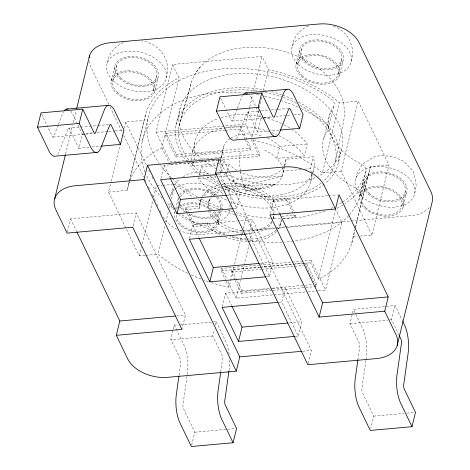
<?xml version="1.0" encoding="UTF-8"?>
<svg xmlns="http://www.w3.org/2000/svg" width="470" height="470" viewBox="0 0 470 470"><rect width="100%" height="100%" fill="white"/><g stroke="black" fill="none" stroke-linecap="round" stroke-linejoin="round"><path stroke-width="0.35" stroke-dasharray="2.35 1.76" d="M231.216 203.622L230.97 199.292L228.955 189.657L227.633 186.937L219.76 178.87M179.052 375.254L180.78 362.94A3.208 1.146 84.9 0 0 180.245 358.898L170.81 339.311L173.13 329.776M220.7 372.228L222.527 359.192A3.208 1.146 84.9 0 0 221.993 355.15L212.763 335.991L214.426 329.182M229.013 370.577L229.213 369.126A22.448 8.037 84.9 0 0 229.46 357.318M357.882 359.908L359.709 346.872A3.208 1.146 84.9 0 0 359.174 342.83L349.944 323.671L353.434 309.372L389.219 306.158A32.066 20.656 13.7 0 0 394.976 305.195L402.526 320.863M365.889 360.431L361.923 388.678A3.208 1.146 84.9 0 0 362.458 392.714L373.738 416.132L370.754 428.387M365.989 359.709L366.394 356.806A22.448 8.037 84.9 0 0 362.664 328.53L353.434 309.372M223.65 146.393L220.747 158.308L219.948 163.478A32.066 20.656 13.7 0 0 222.475 171.526M240.399 171.603A32.066 11.48 84.9 0 0 241.645 178.876L243.431 185.509L245.669 191.137L274.909 184.622C281.736 181.12 282.787 173.665 284.027 166.932M335.451 161.204L343.758 120.602C350.244 80.94 306.693 54.837 273.041 48.98C243.583 43.287 203.04 50.002 191.49 81.85L180.398 121.154M65.618 153.884L72.55 125.431M73.25 122.588L76.193 110.491M89.071 147.216L84.688 147.609A32.066 20.656 13.7 0 0 78.931 148.573L82.415 134.273L77.697 124.48M107.389 62.798C108.817 52.546 115.967 45.425 125.273 41.636M67.433 231.757L70.588 218.82L136.2 212.934L185.421 315.117L182.101 328.73M111.102 81.134L114.586 66.84M113.106 79.841L116.595 65.541M145.036 255.398L139.285 255.915L108.517 192.048L110.932 182.143M111.108 181.438L119.903 145.342M124.045 128.357L125.596 121.989L144.308 120.308A115.438 74.36 13.7 0 1 178.994 77.826L172.561 64.466L262.025 56.435L268.458 69.789A115.438 74.36 13.7 0 1 339.499 102.777L358.211 101.097L388.972 164.964L371.893 235.024L360.378 236.058M128.668 183.917L129.185 181.796M129.356 181.091L145.747 113.858M108.517 192.048L127.229 190.368L129.644 180.462M129.814 179.757L144.308 120.308M153.426 90.099L156.91 75.805M142.31 141.264L148.121 117.435M154.518 92.185A22.448 14.458 13.7 0 0 126.747 70.817A22.448 14.458 13.7 0 0 117.87 94.353A22.448 14.458 13.7 0 0 154.518 92.185L158.002 77.891A22.448 14.458 13.7 0 0 130.237 56.518A22.448 14.458 13.7 0 0 121.36 80.053A22.448 14.458 13.7 0 0 158.002 77.891M166.315 77.797C172.061 60.789 159.424 43.34 142.163 40.908M133.045 225.87L136.2 212.934M218.568 159.959L259.299 156.299L259.881 153.919L170.416 161.95L156.058 132.146L172.561 64.466M129.714 180.78A115.438 74.36 13.7 0 1 161.915 147.886L178.994 77.826M223.89 128.169L240.705 126.659L250.957 147.944L250.375 150.329L175.821 157.027L165.569 135.736L166.145 133.351L223.162 128.234M139.285 255.915L141.352 247.426M142.216 243.883L152.909 200.008M153.602 197.177L156.363 185.856M160.94 178.283L164.095 165.346L217.193 160.581M175.997 125.02L180.128 108.088M175.821 157.027L176.403 154.642L166.145 133.351M170.968 194.786L172.132 190.021L173.448 187.518M187.824 273.323A115.438 74.36 13.7 0 1 157.991 254.235L165.064 225.218M165.757 222.392L168.513 211.065M169.206 208.234L170.41 203.281M171.45 199.033L174.035 188.423M174.681 213.127L175.01 211.764M175.674 209.038L178.165 198.828M192.259 152.973L195.162 141.059M230.294 138.48A32.066 20.656 13.7 0 0 222.856 151.557L219.948 163.478L192.447 165.945L193.646 161.04M193.816 160.341L195.356 154.031A60.924 39.245 13.7 0 1 217.78 118.704M187.301 213.503L185.403 209.579L185.985 207.194L199.797 205.954A41.689 26.849 13.7 0 1 201.724 197.429M217.134 195.226A60.924 39.245 13.7 0 1 198.599 178.718L199.286 175.915M199.456 175.216L201.507 166.803L215.983 165.505M189.492 238.572L192.812 224.954L237.18 220.971M189.14 213.744L194.192 224.225L193.611 226.605L207.417 225.365A41.689 26.849 13.7 0 0 222.028 235.482M200.32 201.677L200.901 199.292M185.403 209.579L199.215 208.333L199.797 205.954M173.295 329.094L174.294 325.011A32.066 20.656 13.7 0 0 178.441 325.04M208.886 201.642L209.467 199.262M207.417 225.365L207.999 222.986A41.689 26.849 13.7 0 0 227.116 234.994M233.755 208.609L236.663 208.351L220.254 174.288L220.753 172.249M220.918 171.568L223.738 159.988L217.921 160.511M227.298 171.344L226.105 176.25L231.604 180.85L238.372 184.587L245.975 187.225A32.066 20.656 13.7 0 0 274.909 184.622L243.431 185.509L231.604 180.85L241.645 178.876L282.206 176.303L285.108 164.388M227.468 170.639L229.008 164.336L218.873 165.246M217.005 222.087L219.989 209.832M220.16 209.156L220.489 207.793M245.093 139.361L240.123 129.038L240.705 126.659M218.098 224.172L221.253 211.236M258.559 110.397L251.961 137.469L245.528 124.115L249.523 107.73M249.693 107.013L252.649 94.905M253.512 91.344L262.025 56.435M259.252 107.548L261.861 96.861M262.73 93.301L263.247 91.162M263.423 90.452L268.458 69.789M225.864 280.643L221.112 270.779L221.693 268.394L258.788 265.062M236.663 208.351L240.147 194.051L223.738 159.988M278.833 130.172L257.654 132.076L261.138 117.776L251.908 98.618A22.448 8.037 84.9 0 0 249.787 95.175M215.419 325.099L216.253 321.691L211.87 322.085M222.304 306.693L225.624 293.08L269.992 289.091M234.924 279.721L231.199 271.983L231.78 269.598L259.552 267.107M211.312 282.635A115.438 74.36 13.7 0 0 229.031 287.223L233.954 267.031M234.648 264.181L241.944 234.26M242.115 233.549L242.638 231.41M243.331 228.561L246.11 217.163A115.438 74.36 13.7 0 1 236.122 214.814M191.654 445.137L194.809 432.2L183.529 408.782A3.208 1.146 84.9 0 1 182.995 404.746L187.465 372.88A22.448 8.037 84.9 0 0 183.729 344.604L177.125 330.886M292.287 46.195C293.644 36.789 300.095 29.169 308.913 25.774M266.566 276.736L269.475 276.472L248.965 233.895L252.455 219.596L237.908 220.906M305.147 291.993L236.046 298.197L240.387 280.384M241.081 277.535L249.071 244.764M249.764 241.915L252.543 230.517L246.11 217.163M296 64.531L299.484 50.231M272.154 290.513L241.451 293.268L242.032 290.889L231.78 269.598M298.004 63.233L301.493 48.939M267.483 138.11A32.066 20.656 13.7 0 1 279.75 146.452L276.848 158.367A32.066 20.656 13.7 0 1 282.182 166.803M223.197 186.326A41.689 26.849 13.7 0 1 272.994 201.712L273.575 199.327L287.382 198.087L294.637 213.151M270.226 213.55L273.381 200.614L328.054 195.702M284.197 166.233L285.907 159.224L313.408 156.751A60.924 39.245 13.7 0 1 312.256 173.783M273.393 218.062L273.969 215.677A33.346 21.479 13.7 0 1 272.406 220.148M280.091 225.4L280.672 223.015M283.375 218.544L295.007 217.498L286.8 200.473L287.382 198.087M269.475 276.472L272.964 262.178L252.455 219.596M264.581 150.03L271.349 153.766L276.848 158.367L304.349 155.893L307.257 143.979A60.924 39.245 13.7 0 0 292.181 129.691M295.007 217.498L295.583 215.119L294.954 213.809M311.269 173.078A60.924 39.245 13.7 0 0 310.505 168.671L313.408 156.751M310.694 181.643L312.227 175.334M312.914 172.531L313.596 169.729M295.283 336.344L298.192 336.079L281.783 302.022L285.267 287.722L270.72 289.026M338.324 73.496L341.808 59.197M339.416 75.582A22.448 14.458 13.7 0 0 311.645 54.215A22.448 14.458 13.7 0 0 302.768 77.744A22.448 14.458 13.7 0 0 339.416 75.582L342.9 61.282A22.448 14.458 13.7 0 0 315.129 39.915A22.448 14.458 13.7 0 0 306.252 63.45A22.448 14.458 13.7 0 0 342.9 61.282M328.507 128.745L334.317 104.916M259.299 156.299L251.38 139.854A115.438 74.36 13.7 0 1 322.42 172.843L339.499 102.777M351.213 61.188C356.201 46.841 347.171 29.951 332.513 25.932M305.753 265.286L306.334 262.9L293.174 264.087M355.255 228.214L353.181 236.704A115.438 74.36 13.7 0 1 318.501 279.192L310.576 262.742L311.158 260.357L302.427 261.144M298.192 336.079L301.675 321.786L285.267 287.722M371.893 235.024L341.132 171.162L358.211 101.097M305.776 287.493L316.005 286.577L316.586 284.191L306.334 262.9M318.501 279.192L335.58 209.126A115.438 74.36 13.7 0 0 344.357 204.115M318.237 290.818L325.51 290.16L342.013 222.486L335.886 209.767M308.179 363.386L311.334 350.45L225.406 172.067M355.866 178.183L357.03 173.418L362.253 164.288L373.75 157.015L381.282 155.488L392.803 156.481L403.342 161.104L412.531 170.328L413.853 173.054L416.273 185.621L414.793 193.176M359.579 196.519L363.063 182.219M349.586 214.643A112.23 72.292 13.7 0 0 360.185 195.179L365.989 171.344A9.617 6.198 13.7 0 0 361.213 164.059A64.132 41.307 13.7 0 1 333.582 106.708A9.617 6.198 13.7 0 0 331.238 99.205A112.23 72.292 13.7 0 0 189.98 75.846A112.23 72.292 13.7 0 0 159.13 163.431M361.583 195.226L365.072 180.927M355.426 227.504L370.26 166.644L388.972 164.964M351.748 243.155L354.85 230.417M355.543 227.586L368.827 173.095M401.903 205.484L405.387 191.184M402.996 207.57A22.448 14.458 13.7 0 0 375.224 186.202A22.448 14.458 13.7 0 0 366.347 209.732A22.448 14.458 13.7 0 0 402.996 207.57L406.48 193.27A22.448 14.458 13.7 0 0 378.708 171.903A22.448 14.458 13.7 0 0 369.837 195.438A22.448 14.458 13.7 0 0 406.48 193.27M399.042 335.163L391.492 319.488L394.976 305.195M338.594 161.821L341.608 149.56M323.818 138.439L330.234 112.871M179.117 125.749L191.49 81.85M58.174 125.049L53.75 136.441A3.208 1.146 84.9 0 1 52.264 136.294L47.881 127.188M58.433 124.38L62.598 113.664A22.448 8.037 84.9 0 1 63.568 111.643M237.109 108.981L232.679 120.367A3.208 1.146 84.9 0 1 231.199 120.226L226.81 111.12M237.368 108.312L241.533 97.596A22.448 8.037 84.9 0 1 242.502 95.575M174.764 185.016L177.355 180.891L180.057 178.853M220.747 158.308L223.503 153.714M200.197 66.887L196.29 71.898M183.2 176.984C191.043 170.892 202.364 170.998 211.195 174.529M282.206 176.303L243.431 185.509L245.975 187.225L245.669 191.137L261.731 188.593M68.544 128.187L80.065 127.153M80.781 127.088L97.337 125.602M98.06 125.537L109.575 124.503M247.479 112.119L260.433 110.955M261.156 110.891L268.352 110.244M271.231 109.986L277.711 109.404M278.428 109.34L287.787 108.5M92.555 132.916L88.172 133.31A32.066 20.656 13.7 0 0 84.906 133.744M96.938 132.522L107.888 131.541M108.623 131.477L114.463 130.948M115.191 130.883L123.957 130.096M261.138 117.776L263.329 117.582M264.064 117.512L272.095 116.795M275.749 116.466L286.7 115.479M287.434 115.414L291.083 115.085M294.003 114.827L296.928 114.562A32.066 20.656 13.7 0 1 301.012 114.398M53.216 137.087L84.888 134.244M85.605 134.179L94.963 133.339M232.145 121.019L262.377 118.305M263.1 118.24L271.736 117.465M156.058 132.146L245.528 124.115M165.569 135.736L224.772 130.419M225.5 130.355L240.123 129.038M91.991 146.951L100.756 146.164M176.403 154.642L250.957 147.944M195.356 154.031L222.856 151.557M279.75 146.452L307.257 143.979M169.834 164.336L174.2 163.942M174.928 163.877L180.744 163.354M183.658 163.096L187.295 162.767M188.018 162.702L193.84 162.179M194.568 162.115L200.385 161.592M201.113 161.527L206.929 161.004M207.658 160.94L217.839 160.023M217.346 174.552L220.254 174.288M198.599 178.718L215.971 177.161M218.867 176.896L226.105 176.25A32.066 20.656 13.7 0 1 222.845 172.132M301.094 169.511L282.999 171.139A32.066 20.656 13.7 0 0 282.546 168.043M304.713 169.188L310.505 168.671M157.08 185.791L162.121 185.339M162.837 185.274L172.19 184.434M172.913 184.369L175.069 184.175A115.438 74.36 13.7 0 0 193.752 197.294M322.42 172.843L341.132 171.162M227.057 195.226L240.147 194.051M328.783 195.638L337.531 194.85M272.994 201.712L286.8 200.473M194.192 224.225L207.999 222.986M281.777 216.359L295.583 215.119M241.956 230.811L202.541 234.348A32.066 20.656 13.7 0 1 179.687 230.564M242.684 230.746L274.803 227.862M275.532 227.797L285.02 226.945M285.748 226.875L411.291 215.601A32.066 20.656 13.7 0 0 430.22 206.342M252.543 230.517L275.091 228.496M278.005 228.232L286.729 227.451M287.458 227.386L342.013 222.486M246.057 234.16L248.965 233.895M145.759 255.333L157.991 254.235M353.181 236.704L357.5 236.316M260.597 263.288L272.964 262.178M259.511 264.998L301.699 261.208M260.286 267.036L292.446 264.152M221.112 270.779L259.657 267.312M260.386 267.248L292.393 264.375M293.121 264.31L302.574 263.459M303.303 263.394L310.576 262.742M231.199 271.983L261.167 269.292M261.896 269.228L303.561 265.485M242.032 290.889L271.272 288.263M272.001 288.198L304.161 285.308M304.895 285.243L312.203 284.585M315.123 284.321L316.586 284.191M272.882 290.448L305.042 287.558M308.056 291.729L317.514 290.883M278.875 302.281L281.783 302.022M176.673 315.899L185.421 315.117M180.462 324.905L211.136 322.15M289.309 322.896L301.675 321.786M212.763 335.991L176.979 339.205A32.066 20.656 13.7 0 1 170.81 339.311M349.944 323.671L385.735 320.458A32.066 20.656 13.7 0 0 387.709 320.229M302.568 351.237L311.334 350.45M194.809 432.2L235.84 428.517M373.738 416.132L403.971 413.418M406.856 413.159L415.492 412.384M213.832 175.686L216.464 176.843M257.654 132.076L248.424 112.918A3.208 1.146 84.9 0 0 246.944 112.771L238.09 135.542A22.448 8.037 84.9 0 1 236.398 138.609M252.913 139.443L259.881 153.919M311.158 260.357L325.51 290.16M245.405 140.007L250.375 150.329M306.064 265.932L312.897 280.126M313.208 280.766L316.005 286.577M273.381 200.614L279.415 213.139M220.547 98.107L226.499 110.468M219.678 160.17L225.089 171.403M235.235 280.367L241.451 293.268M221.693 268.394L226.763 278.921M228.026 281.554L236.046 298.197M161.915 147.886L169.517 163.678M226.182 281.301L229.031 287.223M185.985 207.194L188.828 213.086M164.095 165.346L170.093 177.795M187.612 214.161L198.804 237.403M225.624 293.08L231.622 305.524M125.596 121.989L146.211 164.788M148.749 170.052L149.701 172.026M151.922 176.638L152.873 178.612M216.253 321.691L225.483 340.85A22.448 8.037 84.9 0 1 229.172 354.568M108.782 104.305L90.681 66.722A32.066 20.656 13.7 0 1 89.041 61.118M110.056 106.943L122.124 132M123.71 135.295L143.72 176.838M144.995 179.475L146.581 182.771M148.485 186.725L150.077 190.027M152.298 194.639L154.207 198.599M154.524 199.257L155.476 201.231M156.745 203.868L157.697 205.848M159.923 210.466L161.827 214.42M77.38 123.827L72.979 114.686A22.448 8.037 84.9 0 0 70.858 111.243M174.294 325.011L176.808 330.234M78.931 148.573L69.49 128.986A3.208 1.146 84.9 0 0 68.009 128.839L59.161 151.616A22.448 8.037 84.9 0 1 57.463 154.683M41.613 114.175L47.564 126.536M70.588 218.82L76.622 231.352M208.533 281.736A115.438 74.36 13.7 0 1 203.721 280.055M201.001 279.039A115.438 74.36 13.7 0 1 191.043 274.844M127.229 190.374A115.438 74.36 13.7 0 1 129.491 181.402M281.424 220.424A41.689 26.849 13.7 0 1 277.059 228.931M276.154 229.889A41.689 26.849 13.7 0 1 246.962 239.007M246.233 238.977A41.689 26.849 13.7 0 1 230.417 236.128M202.053 196.818A41.689 26.849 13.7 0 1 219.555 184.845M222.339 184.205A41.689 26.849 13.7 0 1 273.575 199.327M281.201 219.425A41.689 26.849 13.7 0 1 276.942 230.77M276.478 231.311A41.689 26.849 13.7 0 1 247.843 241.427M247.114 241.416A41.689 26.849 13.7 0 1 223.979 236.351M199.215 208.333A41.689 26.849 13.7 0 1 201.824 198.604M203.933 195.767A41.689 26.849 13.7 0 1 222.475 186.455M370.26 166.644A115.438 74.36 13.7 0 1 344.945 203.727M234.712 214.432A115.438 74.36 13.7 0 1 222.169 210.489M218.756 209.232A115.438 74.36 13.7 0 1 196.771 199.027M391.492 319.488A32.066 20.656 13.7 0 1 389.63 319.906M229.895 209.785A30.462 19.622 13.7 0 1 209.855 223.697A30.462 19.622 13.7 0 1 178.624 214.391M174.106 209.761A30.462 19.622 13.7 0 1 170.786 203.469M170.393 196.818A30.462 19.622 13.7 0 1 174.54 189.516M175.046 189.058A30.462 19.622 13.7 0 1 224.043 194.803M229.765 204.767A30.462 19.622 13.7 0 1 230.071 207.664M177.125 229.366A32.066 20.656 13.7 0 1 162.773 216.353M82.415 134.273A32.066 20.656 13.7 0 1 84.271 133.862M271.689 221.323A33.346 21.479 13.7 0 1 244.67 230.964M241.921 230.688A33.346 21.479 13.7 0 1 210.278 211.4M209.743 210.161A33.346 21.479 13.7 0 1 210.002 198.017M211.459 195.643A33.346 21.479 13.7 0 1 249.488 188.74A33.346 21.479 13.7 0 1 274.069 215.013M272.142 221.922A33.346 21.479 13.7 0 1 246.139 233.449M242.714 233.226A33.346 21.479 13.7 0 1 213.21 219.138A33.346 21.479 13.7 0 1 211.782 196.924M213.163 195.538A33.346 21.479 13.7 0 1 222.745 190.403M225.312 189.745A33.346 21.479 13.7 0 1 259.986 196.119A33.346 21.479 13.7 0 1 273.105 219.373M213.004 211.841A20.845 13.424 13.7 0 1 202.312 231.681A20.845 13.424 13.7 0 1 176.197 213.791M179.358 208.01A20.845 13.424 13.7 0 1 210.537 209.679M219.296 210.954A20.845 13.424 13.7 0 1 189.422 213.638M187.031 212.164A20.845 13.424 13.7 0 1 180.345 204.344M180.439 196.907A20.845 13.424 13.7 0 1 214.555 195.796M216.488 197.541A20.845 13.424 13.7 0 1 219.631 210.354M221.082 210.989A22.448 14.458 13.7 0 1 187.436 213.75M185.133 212.187A22.448 14.458 13.7 0 1 179.728 206.283M178.6 203.78A22.448 14.458 13.7 0 1 178.518 197.418M179.793 194.897A22.448 14.458 13.7 0 1 215.454 195.044M217.504 196.842A22.448 14.458 13.7 0 1 221.987 208.48M214.496 211.629A22.448 14.458 13.7 0 1 201.207 232.791A22.448 14.458 13.7 0 1 175.034 211.717M176.309 209.197A22.448 14.458 13.7 0 1 212.458 209.732M365.989 171.344A112.23 72.292 13.7 0 1 342.172 202.276M341.602 202.646A112.23 72.292 13.7 0 1 338.095 204.797M333.13 207.44A112.23 72.292 13.7 0 1 330.528 208.662M325.234 210.866A112.23 72.292 13.7 0 1 283.339 218.532M280.473 218.574A112.23 72.292 13.7 0 1 271.061 218.327M270.332 218.286A112.23 72.292 13.7 0 1 235.905 212.616M233.249 211.876A112.23 72.292 13.7 0 1 227.985 210.266M222.792 208.504A112.23 72.292 13.7 0 1 200.479 198.599M197.359 196.865A112.23 72.292 13.7 0 1 171.95 178.224M171.444 177.736A112.23 72.292 13.7 0 1 159.947 164.582M348.67 215.671A112.23 72.292 13.7 0 1 294.261 241.022M293.58 241.116A112.23 72.292 13.7 0 1 284.603 242.038M281.788 242.209A112.23 72.292 13.7 0 1 248.947 240.446M246.915 240.117A112.23 72.292 13.7 0 1 230.094 236.445M224.801 234.924A112.23 72.292 13.7 0 1 182.037 214.778M172.561 207.716A112.23 72.292 13.7 0 1 166.65 202.535M162.221 198.129A112.23 72.292 13.7 0 1 146.182 174.693M145.071 172.038A112.23 72.292 13.7 0 1 242.884 92.825M256.55 94.582A112.23 72.292 13.7 0 1 259.933 95.193M264.657 96.162A112.23 72.292 13.7 0 1 298.62 107.407M301.264 108.635A112.23 72.292 13.7 0 1 325.428 123.034A9.617 6.198 13.7 0 1 327.778 130.537A64.132 41.307 13.7 0 0 355.402 187.894A9.617 6.198 13.7 0 1 360.185 195.179M300.118 105.356A80.164 51.635 13.7 0 1 323.178 181.479M321.11 183.188A80.164 51.635 13.7 0 1 223.35 186.143M219.461 184.281A80.164 51.635 13.7 0 1 205.173 175.621M204.626 175.222A80.164 51.635 13.7 0 1 189.522 160.881M188.711 159.835A80.164 51.635 13.7 0 1 257.666 91.021M264.939 92.285A80.164 51.635 13.7 0 1 281.753 96.973M283.134 97.472A80.164 51.635 13.7 0 1 296.382 103.324M298.538 102.025A83.372 53.703 13.7 0 1 325.357 183.394M324.282 184.281A83.372 53.703 13.7 0 1 224.795 189.087M221.658 187.7A83.372 53.703 13.7 0 1 203.111 176.926M200.866 175.251A83.372 53.703 13.7 0 1 187.695 162.667M187.254 162.126A83.372 53.703 13.7 0 1 188.235 104.416A83.372 53.703 13.7 0 1 266.725 90.546M271.495 91.674A83.372 53.703 13.7 0 1 282.194 94.916M282.852 95.152A83.372 53.703 13.7 0 1 294.913 100.198M240.317 170.927A32.066 11.48 84.9 0 1 240.282 151.076M311.328 173.806A60.924 39.245 13.7 0 1 231.228 202.047M226.54 200.12A60.924 39.245 13.7 0 1 220.777 197.306M192.447 165.945A60.924 39.245 13.7 0 1 191.678 161.533M191.578 160.082A60.924 39.245 13.7 0 1 223.056 128.222M225.964 127.652A60.924 39.245 13.7 0 1 268.288 131.347M271.725 132.569A60.924 39.245 13.7 0 1 276.413 134.496M279.01 135.701A60.924 39.245 13.7 0 1 304.349 155.893M285.907 159.224A32.066 20.656 13.7 0 1 283.604 167.349M283.216 167.907A32.066 20.656 13.7 0 1 239.976 172.073M236.839 170.404A32.066 20.656 13.7 0 1 229.008 164.336M230.946 138.074A32.066 20.656 13.7 0 1 262.707 136.294M311.963 174.435A60.924 39.245 13.7 0 1 221.84 184.369M218.286 182.219A60.924 39.245 13.7 0 1 209.356 175.457M208.298 174.488A60.924 39.245 13.7 0 1 201.507 166.803M221.082 117.582A60.924 39.245 13.7 0 1 260.562 116.56M263.788 117.294A60.924 39.245 13.7 0 1 283.193 124.415M283.827 124.738A60.924 39.245 13.7 0 1 290.478 128.563M202.405 159.406A83.372 53.703 13.7 0 1 203.257 82.256A83.372 53.703 13.7 0 1 319.277 99.064A83.372 53.703 13.7 0 1 318.143 176.174M314.888 177.731A83.372 53.703 13.7 0 1 225.018 173.342M221.3 171.544A83.372 53.703 13.7 0 1 217.451 169.511M216.2 168.806A83.372 53.703 13.7 0 1 204.526 161.087M298.268 64.314A30.462 19.622 13.7 0 0 349.469 65.812A30.462 19.622 13.7 0 0 316.551 34.516A30.462 19.622 13.7 0 0 298.268 64.314M113.376 80.922A30.462 19.622 13.7 0 0 164.571 82.42A30.462 19.622 13.7 0 0 131.653 51.124A30.462 19.622 13.7 0 0 113.376 80.922M117.2 92.237A20.845 13.424 13.7 0 0 152.233 93.266A20.845 13.424 13.7 0 0 129.708 71.851A20.845 13.424 13.7 0 0 117.2 92.237M120.684 77.944A20.845 13.424 13.7 0 0 155.717 78.966A20.845 13.424 13.7 0 0 133.192 57.551A20.845 13.424 13.7 0 0 120.684 77.944M365.678 207.623A20.845 13.424 13.7 0 0 400.71 208.645A20.845 13.424 13.7 0 0 378.186 187.236A20.845 13.424 13.7 0 0 365.678 207.623M369.162 193.323A20.845 13.424 13.7 0 0 404.194 194.351A20.845 13.424 13.7 0 0 381.669 172.937A20.845 13.424 13.7 0 0 369.162 193.323M302.098 75.635A20.845 13.424 13.7 0 0 337.131 76.657A20.845 13.424 13.7 0 0 314.606 55.249A20.845 13.424 13.7 0 0 302.098 75.635M305.582 61.335A20.845 13.424 13.7 0 0 340.615 62.363A20.845 13.424 13.7 0 0 318.09 40.949A20.845 13.424 13.7 0 0 305.582 61.335M361.853 196.301A30.462 19.622 13.7 0 0 413.048 197.8A30.462 19.622 13.7 0 0 380.13 166.503A30.462 19.622 13.7 0 0 361.853 196.301"/><path stroke-width="0.7" d="M178.947 375.977L176.309 394.806A22.448 8.037 84.9 0 0 180.039 423.082L191.319 446.5L233.073 442.752L236.557 428.452L225.277 405.034A3.208 1.146 84.9 0 1 224.742 400.998L228.908 371.3M220.7 372.228L218.057 391.058A22.448 8.037 84.9 0 0 221.793 419.334L233.073 442.752M357.882 359.908L355.238 378.738A22.448 8.037 84.9 0 0 358.974 407.014L370.254 430.432L412.008 426.684L415.492 412.384L404.212 388.966A3.208 1.146 84.9 0 1 403.677 384.924L408.148 353.058A22.448 8.037 84.9 0 0 404.412 324.782L402.837 321.515M97.167 152.409L55.413 156.157A22.448 8.037 84.9 0 1 48.78 150.594L37.5 127.176L40.984 112.876L82.738 109.128L94.018 132.546A3.208 1.146 84.9 0 0 95.498 132.687L104.352 109.915A22.448 8.037 84.9 0 1 114.727 110.938L123.957 130.096L120.473 144.396L101.485 146.1M54.69 198.698L65.442 154.595M76.716 108.359L89.547 55.719M120.473 144.396L111.243 125.237A3.208 1.146 84.9 0 0 109.763 125.09L100.909 147.862A22.448 8.037 84.9 0 1 90.534 146.84L79.254 123.422L82.738 109.128M76.939 232.01L119.815 321.01L116.325 335.304L127.605 358.722A32.066 20.656 13.7 0 0 167.684 377.334L236.275 371.171L143.985 179.575L147.468 165.281L219.038 158.854L215.554 173.148L307.85 364.744L376.441 358.587A32.066 20.656 13.7 0 0 396.004 334.616L384.724 311.205L388.208 296.905L338.988 194.721L335.504 209.015L269.892 214.908L319.118 317.091L384.724 311.205M233.026 208.68L177.02 213.709L180.504 199.409L170.404 178.447M276.101 136.341L234.348 140.089A22.448 8.037 84.9 0 1 227.715 134.52L216.435 111.102L219.919 96.808L261.673 93.054L272.953 116.472A3.208 1.146 84.9 0 0 274.433 116.619L283.281 93.847A22.448 8.037 84.9 0 1 293.662 94.87L303.097 114.457L299.613 128.757A32.066 20.656 13.7 0 0 293.439 128.862L280.296 130.043M265.838 276.801L209.832 281.83L213.321 267.53L199.121 238.055M299.613 128.757L290.178 109.163A3.208 1.146 84.9 0 0 288.692 109.022L279.844 131.794A22.448 8.037 84.9 0 1 269.463 130.772L258.183 107.354L261.673 93.054M294.555 336.408L238.549 341.437L242.032 327.138L231.933 306.176M236.275 371.171L239.759 356.877L147.468 165.281M319.118 317.091L322.602 302.798L279.732 213.797M397.138 345.62L431.995 202.641A32.066 20.656 13.7 0 0 430.861 191.637L359.08 42.617A32.066 20.656 13.7 0 0 319.001 24.005L110.244 42.752A32.066 20.656 13.7 0 0 89.106 57.693M66.341 109.116L108.094 105.368M245.275 93.048L287.029 89.3M37.5 127.176L79.254 123.422M216.435 111.102L258.183 107.354M143.985 179.575L75.394 185.738A32.066 20.656 13.7 0 0 55.824 209.702L67.104 233.12L132.71 227.227L181.937 329.411L116.325 335.304M215.554 173.148L284.144 166.991A32.066 20.656 13.7 0 1 324.224 185.603L335.504 209.015M216.617 174.617L160.611 179.646L177.02 213.709M180.504 199.409L226.329 195.291M245.328 234.225L189.322 239.254L209.832 281.83M213.321 267.53L259.14 263.417M278.146 302.345L222.14 307.374L238.549 341.437M119.815 321.01L175.216 316.034M322.602 302.798L388.208 296.905M242.032 327.138L287.857 323.025M239.759 356.877L301.84 351.302M399.353 335.815L400.928 339.082A3.208 1.146 84.9 0 1 401.462 343.118L396.991 374.99A22.448 8.037 84.9 0 0 400.728 403.266L412.008 426.684M243.225 94.529A22.448 8.037 84.9 0 1 247.52 93.272M64.296 110.597A22.448 8.037 84.9 0 1 68.021 109.122"/></g></svg>
